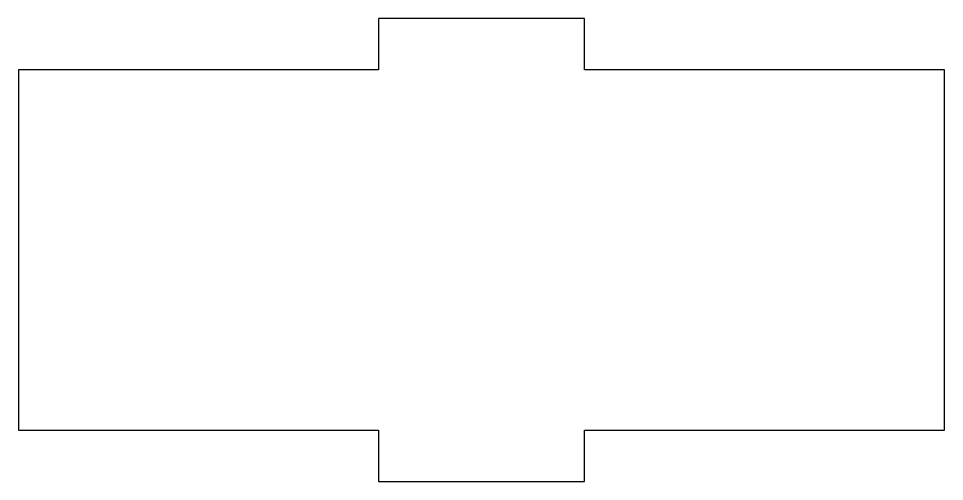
# Model space of a CAD drawing. Header units: inches. Extents: x -2.62 to -0.37, y -1.12 to 0.
import ezdxf

# ---------------------------------------------------------------- set-up
doc = ezdxf.new("R2010")
doc.units = ezdxf.units.IN
doc.layers.get('0').update_dxf_attribs({"linetype": 'CONTINUOUS'})

msp = doc.modelspace()

# ---------------------------------------------------------------- linework, layer by layer
msp.add_lwpolyline([(-2.625, -1), (-1.75, -1), (-1.75, -1.125), (-1.25, -1.125), (-1.25, -1), (-0.375, -1), (-0.375, -0.125), (-1.25, -0.125), (-1.25, 0), (-1.75, 0), (-1.75, -0.125), (-2.625, -0.125)], close=True)

doc.saveas('drawing.dxf')
